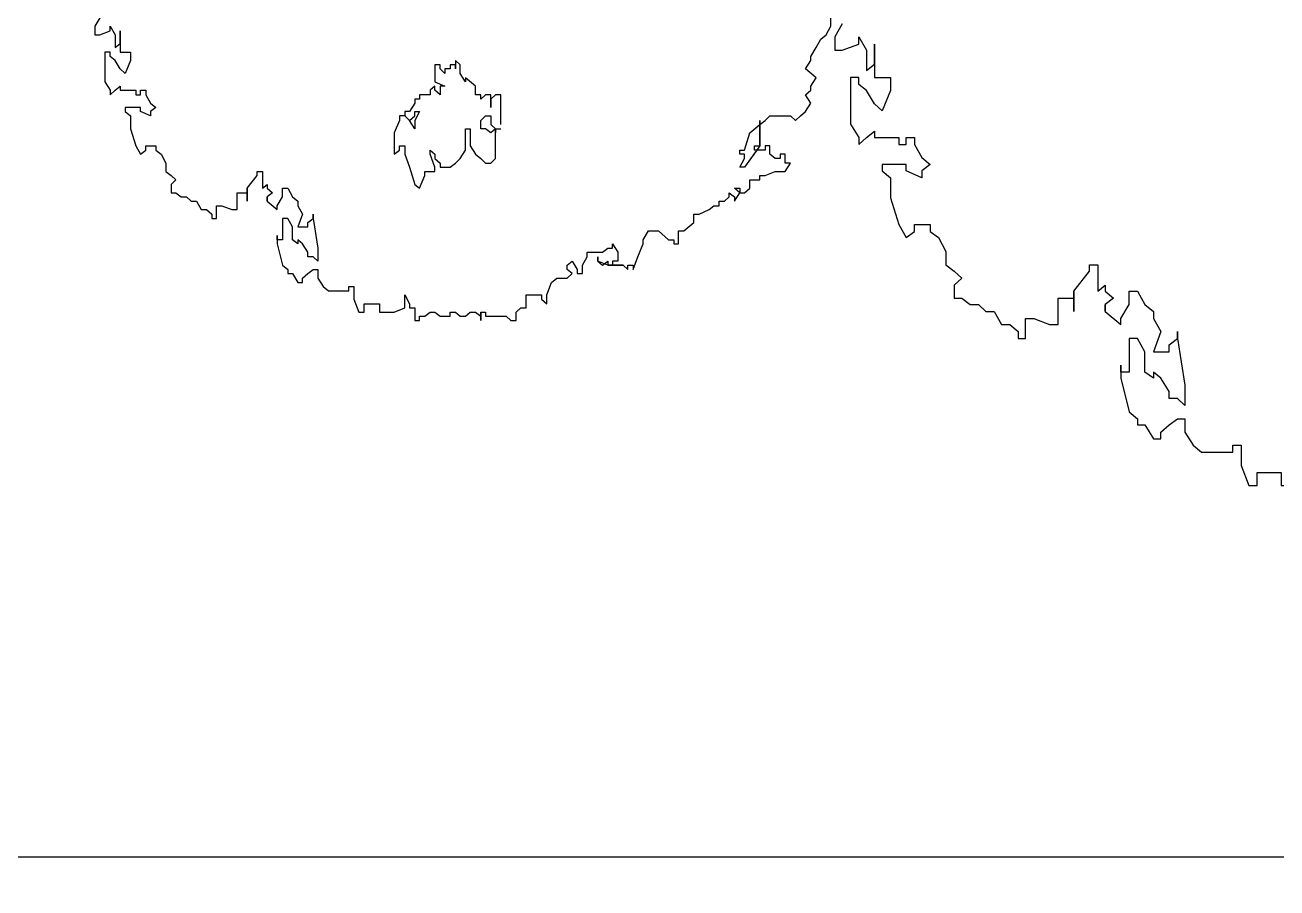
# Model space of a CAD drawing. Extents: x -30 to 1202, y 231 to 898.
# Drawn here: x 160.47 to 167.27, y 364.38 to 369.07 of the extents above; entities that cross this region are included whole.
import ezdxf

# ---------------------------------------------------------------- set-up
doc = ezdxf.new("R2010")
doc.units = 0
doc.header["$LTSCALE"] = 0.04
doc.layers.get('0').update_dxf_attribs({"linetype": 'CONTINUOUS'})
for name, color, linetype in [('0.5', 5, 'CONTINUOUS'), ('CONTORXXNP----00', 255, 'CONTINUOUS'), ('PISO', 1, 'CONTINUOUS')]:
    doc.layers.add(name, color=color, linetype=linetype)
doc.styles.get("Standard").update_dxf_attribs({"font": 'romans.shx'})

# ---------------------------------------------------------------- blocks, each defined once
blk = doc.blocks.new('ARB3')
at = {"color": 0}
for p, q in [((0.1356, 0.4713), (0.1137, 0.4713)), ((0.1466, 0.4652), (0.1356, 0.4713)), ((0.1524, 0.4583), (0.1466, 0.4652)), ((0.1634, 0.4521), (0.1524, 0.4583)), ((0.175, 0.4452), (0.1634, 0.4521)), ((0.2028, 0.4521), (0.1912, 0.4383)), ((0.2138, 0.4452), (0.2028, 0.4521)), ((0.1802, 0.4452), (0.175, 0.4452)), ((0.1912, 0.4383), (0.1802, 0.4452)), ((0.219, 0.4452), (0.2138, 0.4452)), ((0.2248, 0.4383), (0.219, 0.4452)), ((0.2358, 0.4452), (0.2248, 0.4383)), ((0.2467, 0.4383), (0.2358, 0.4452)), ((0.2525, 0.4321), (0.2467, 0.4383)), ((0.2584, 0.4252), (0.2525, 0.4321)), ((0.2525, 0.419), (0.2584, 0.4252)), ((0.2525, 0.3921), (0.2525, 0.419)), ((0.3249, 0.4121), (0.3139, 0.419)), ((0.3139, 0.419), (0.3139, 0.4121)), ((0.3139, 0.4121), (0.3023, 0.4121)), ((0.3023, 0.4121), (0.3023, 0.4052)), ((0.3249, 0.399), (0.3249, 0.4121)), ((0.3023, 0.4052), (0.3081, 0.4052)), ((0.3081, 0.399), (0.3023, 0.3921)), ((0.3081, 0.4052), (0.3081, 0.399)), ((0.3301, 0.386), (0.3249, 0.399)), ((0.2584, 0.386), (0.2525, 0.3921)), ((0.2635, 0.3791), (0.2584, 0.386)), ((0.3023, 0.3921), (0.2913, 0.3921)), ((0.2913, 0.3921), (0.2913, 0.386)), ((0.2913, 0.386), (0.2971, 0.386)), ((0.2971, 0.386), (0.2971, 0.3721)), ((0.3301, 0.3791), (0.3301, 0.386)), ((0.2913, 0.3791), (0.2584, 0.3791)), ((0.2584, 0.3791), (0.2913, 0.3791)), ((0.2745, 0.366), (0.2635, 0.3791)), ((0.2913, 0.3721), (0.2913, 0.3791)), ((0.2913, 0.3791), (0.3191, 0.3591)), ((0.3359, 0.3791), (0.3301, 0.3791)), ((0.3359, 0.366), (0.3359, 0.3791)), ((0.2971, 0.3591), (0.2745, 0.366)), ((0.2971, 0.3721), (0.2913, 0.3721)), ((0.3468, 0.366), (0.3359, 0.366)), ((0.3527, 0.3591), (0.3468, 0.366)), ((0.2971, 0.3529), (0.2971, 0.3591)), ((0.3081, 0.3591), (0.3023, 0.3591)), ((0.3023, 0.3591), (0.3023, 0.3529)), ((0.3191, 0.3529), (0.3081, 0.3591)), ((0.3191, 0.3591), (0.3191, 0.3529)), ((0.3527, 0.3529), (0.3527, 0.3591)), ((0.3023, 0.3529), (0.2971, 0.3529)), ((0.3527, 0.3529), (0.3468, 0.346)), ((0.3468, 0.346), (0.3468, 0.3529)), ((0.3468, 0.3529), (0.3527, 0.3529)), ((0.3636, 0.346), (0.3527, 0.3529)), ((0.3527, 0.3391), (0.3578, 0.346)), ((0.3578, 0.346), (0.3636, 0.346)), ((0.3578, 0.3391), (0.3527, 0.3391)), ((0.3636, 0.3329), (0.3578, 0.3391)), ((0.3636, 0.326), (0.3636, 0.3329)), ((0.3695, 0.326), (0.3636, 0.326)), ((0.3695, 0.3191), (0.3695, 0.326)), ((0.3746, 0.3129), (0.3695, 0.3191)), ((0.3804, 0.2998), (0.3746, 0.3129)), ((0.3804, 0.2929), (0.3804, 0.2998)), ((0.3914, 0.2929), (0.3804, 0.2929)), ((0.4024, 0.2799), (0.3914, 0.2929)), ((0.4024, 0.2729), (0.4024, 0.2799)), ((0.4192, 0.2729), (0.4024, 0.2729)), ((0.4192, 0.2668), (0.4192, 0.2729)), ((0.414, 0.2599), (0.414, 0.2668)), ((0.414, 0.2668), (0.4192, 0.2668)), ((0.4024, 0.2468), (0.414, 0.2599)), ((0.4024, 0.2337), (0.4024, 0.2468)), ((0.414, 0.2268), (0.4024, 0.2337)), ((0.4192, 0.2268), (0.414, 0.2268)), ((0.436, 0.2199), (0.4192, 0.2268)), ((0.4528, 0.2137), (0.436, 0.2199)), ((0.447, 0.2068), (0.447, 0.2137)), ((0.447, 0.2137), (0.4528, 0.2137)), ((0.447, 0.2007), (0.4528, 0.2068)), ((0.4528, 0.2068), (0.447, 0.2068)), ((0.447, 0.1807), (0.447, 0.2007)), ((0.4192, 0.1868), (0.4302, 0.1937)), ((0.4302, 0.1937), (0.4418, 0.1937)), ((0.4418, 0.1937), (0.4418, 0.1868)), ((0.425, 0.1868), (0.4192, 0.1868)), ((0.425, 0.1807), (0.425, 0.1868)), ((0.4302, 0.1737), (0.425, 0.1807)), ((0.4418, 0.1868), (0.447, 0.1868)), ((0.447, 0.1807), (0.4418, 0.1676)), ((0.447, 0.1737), (0.4418, 0.1807)), ((0.4418, 0.1807), (0.447, 0.1807)), ((0.447, 0.1868), (0.447, 0.1807)), ((0.4302, 0.1537), (0.4302, 0.1737)), ((0.4418, 0.1676), (0.436, 0.1676)), ((0.436, 0.1676), (0.4418, 0.1676)), ((0.4418, 0.1676), (0.447, 0.1737)), ((0.436, 0.1537), (0.4302, 0.1537)), ((0.447, 0.1476), (0.436, 0.1537)), ((0.4579, 0.1476), (0.447, 0.1476)), ((0.4579, 0.1407), (0.4579, 0.1476)), ((0.4418, 0.1345), (0.4528, 0.1407)), ((0.4528, 0.1407), (0.4579, 0.1407)), ((0.447, 0.1276), (0.4418, 0.1345)), ((0.4528, 0.1276), (0.447, 0.1276)), ((0.4579, 0.1345), (0.4528, 0.1276)), ((0.4638, 0.1276), (0.4579, 0.1345)), ((0.4638, 0.1145), (0.4638, 0.1276)), ((0.4696, 0.1076), (0.4638, 0.1145)), ((0.4857, 0.1015), (0.4696, 0.1076)), ((0.4973, 0.1015), (0.4857, 0.1015)), ((0.4857, 0.0745), (0.4857, 0.0945)), ((0.4857, 0.0945), (0.4915, 0.0945)), ((0.4915, 0.0945), (0.4973, 0.1015)), ((0.5025, 0.0745), (0.4857, 0.0745)), ((0.5025, 0.0676), (0.5025, 0.0745)), ((0.5083, 0.0615), (0.5025, 0.0676)), ((0.5193, 0.0615), (0.5083, 0.0615)), ((0.5135, 0.0484), (0.5193, 0.0546)), ((0.5193, 0.0546), (0.5193, 0.0615)), ((0.5135, 0.0215), (0.5135, 0.0484)), ((0.2635, 0.0415), (0.2248, 0.0415)), ((0.2248, 0.0415), (0.2248, 0.0346)), ((0.2248, 0.0346), (0.2306, 0.0284)), ((0.2635, 0.0284), (0.2693, 0.0346)), ((0.2693, 0.0346), (0.2693, 0.0415)), ((0.3081, 0.0346), (0.2693, 0.0346)), ((0.2693, 0.0346), (0.2745, 0.0284)), ((0.2693, 0.0346), (0.2745, 0.0346)), ((0.2745, 0.0346), (0.2693, 0.0346)), ((0.3139, 0.0284), (0.3081, 0.0346)), ((0.2416, 0.0284), (0.2248, 0.0284)), ((0.2248, 0.0284), (0.2248, 0.0215)), ((0.2248, 0.0215), (0.2306, 0.0153)), ((0.2306, 0.0284), (0.2416, 0.0284)), ((0.2525, 0.0215), (0.2525, 0.0284)), ((0.2525, 0.0284), (0.2635, 0.0284)), ((0.2584, 0.0153), (0.2525, 0.0215)), ((0.2745, 0.0284), (0.2693, 0.0215)), ((0.2693, 0.0215), (0.2693, 0.0153)), ((0.3081, 0.0153), (0.3139, 0.0215)), ((0.3139, 0.0215), (0.3139, 0.0284)), ((0.5083, 0.0153), (0.5083, 0.0215)), ((0.5083, 0.0215), (0.5135, 0.0215)), ((0.2306, 0.0153), (0.2248, 0.0153)), ((0.2248, 0.0153), (0.2248, 0.0084)), ((0.2693, 0.0153), (0.2584, 0.0153)), ((0.3023, 0.0084), (0.3081, 0.0153)), ((0.5083, 0.0084), (0.5135, 0.0153)), ((0.5193, 0.0153), (0.5083, 0.0153)), ((0.5135, 0.0153), (0.5193, 0.0153)), ((0.2138, 0.0084), (0.2028, -0.0047)), ((0.2248, 0.0084), (0.2138, 0.0084)), ((0.2693, -0.0047), (0.2693, 0.0015)), ((0.2693, 0.0015), (0.2913, 0.0015)), ((0.2913, 0.0015), (0.3023, 0.0084)), ((0.5083, 0.0015), (0.5083, 0.0084)), ((0.5135, -0.0047), (0.5083, 0.0015)), ((0.208, -0.0047), (0.197, -0.0116)), ((0.2028, -0.0047), (0.208, -0.0047)), ((0.2971, -0.0047), (0.2693, -0.0047)), ((0.3081, -0.0116), (0.2971, -0.0047)), ((0.5135, -0.0116), (0.5135, -0.0047)), ((0.186, -0.0116), (0.1802, -0.0177)), ((0.1802, -0.0177), (0.1912, -0.0177)), ((0.197, -0.0116), (0.186, -0.0116)), ((0.1912, -0.0177), (0.186, -0.0177)), ((0.186, -0.0177), (0.186, -0.0247)), ((0.3139, -0.0177), (0.3081, -0.0116)), ((0.3191, -0.0247), (0.3139, -0.0177)), ((0.5083, -0.0177), (0.5135, -0.0116)), ((0.5083, -0.0247), (0.5083, -0.0177)), ((0.186, -0.0247), (0.1912, -0.0247)), ((0.1912, -0.0247), (0.1912, -0.0316)), ((0.3191, -0.0377), (0.3191, -0.0247)), ((0.5135, -0.0247), (0.5083, -0.0247)), ((0.5135, -0.0377), (0.5135, -0.0247)), ((0.1912, -0.0377), (0.186, -0.0377)), ((0.186, -0.0377), (0.186, -0.0446)), ((0.1912, -0.0316), (0.197, -0.0316)), ((0.197, -0.0316), (0.1912, -0.0377)), ((0.208, -0.0446), (0.2138, -0.0316)), ((0.2138, -0.0316), (0.2138, -0.0377)), ((0.2138, -0.0377), (0.2248, -0.0377)), ((0.2248, -0.0377), (0.219, -0.0446)), ((0.3081, -0.0446), (0.3139, -0.0377)), ((0.3139, -0.0377), (0.3191, -0.0377)), ((0.5083, -0.0446), (0.5135, -0.0377)), ((0.186, -0.0446), (0.208, -0.0446)), ((0.219, -0.0446), (0.2138, -0.0446)), ((0.2138, -0.0446), (0.219, -0.0508)), ((0.219, -0.0508), (0.2248, -0.0508)), ((0.2248, -0.0508), (0.2248, -0.0646)), ((0.2971, -0.0508), (0.3023, -0.0446)), ((0.3023, -0.0508), (0.2971, -0.0508)), ((0.3191, -0.0446), (0.3023, -0.0508)), ((0.3023, -0.0446), (0.3081, -0.0446)), ((0.3249, -0.0446), (0.3191, -0.0446)), ((0.3249, -0.0577), (0.3249, -0.0446)), ((0.5083, -0.0508), (0.5083, -0.0446)), ((0.5135, -0.0577), (0.5083, -0.0508)), ((0.3301, -0.0577), (0.3249, -0.0577)), ((0.3468, -0.0646), (0.3301, -0.0577)), ((0.5135, -0.0646), (0.5135, -0.0577)), ((0.2248, -0.0646), (0.2306, -0.0646)), ((0.2306, -0.0646), (0.2306, -0.0708)), ((0.2306, -0.0708), (0.2358, -0.0708)), ((0.2358, -0.0708), (0.2467, -0.0777)), ((0.2467, -0.0708), (0.2467, -0.0646)), ((0.2467, -0.0646), (0.2584, -0.0708)), ((0.2525, -0.0708), (0.2467, -0.0708)), ((0.2584, -0.0777), (0.2525, -0.0708)), ((0.2584, -0.0708), (0.2693, -0.0708)), ((0.2693, -0.0708), (0.2584, -0.0777)), ((0.3191, -0.0777), (0.3417, -0.0708)), ((0.3417, -0.0708), (0.3468, -0.0646)), ((0.5025, -0.0777), (0.5025, -0.0708)), ((0.5025, -0.0708), (0.5193, -0.0708)), ((0.5193, -0.0646), (0.5135, -0.0646)), ((0.5193, -0.0708), (0.5193, -0.0646)), ((0.2467, -0.0777), (0.2467, -0.0839)), ((0.2525, -0.0839), (0.2584, -0.0777)), ((0.2584, -0.0777), (0.2525, -0.0839)), ((0.3023, -0.0839), (0.3191, -0.0777)), ((0.4857, -0.0839), (0.4973, -0.0777)), ((0.4973, -0.0777), (0.5025, -0.0777)), ((0.2467, -0.0839), (0.2525, -0.0839)), ((0.2525, -0.0839), (0.2525, -0.0908)), ((0.2525, -0.0908), (0.2584, -0.0908)), ((0.2584, -0.0908), (0.2745, -0.0977)), ((0.2913, -0.0908), (0.2913, -0.0839)), ((0.2913, -0.0839), (0.3023, -0.0839)), ((0.2971, -0.0908), (0.2913, -0.0908)), ((0.3023, -0.0977), (0.2971, -0.0908)), ((0.5025, -0.0839), (0.4857, -0.0839)), ((0.5083, -0.0977), (0.5025, -0.0839)), ((0.2745, -0.0977), (0.3023, -0.0977)), ((0.5083, -0.1169), (0.5083, -0.0977)), ((0.4973, -0.1369), (0.4973, -0.1169)), ((0.4973, -0.1169), (0.5083, -0.1169)), ((0.4915, -0.15), (0.5083, -0.1438)), ((0.5083, -0.1369), (0.4973, -0.1369)), ((0.5083, -0.1438), (0.5083, -0.1369)), ((0.4747, -0.1569), (0.4747, -0.15)), ((0.4747, -0.15), (0.4915, -0.15)), ((0.4805, -0.1569), (0.4747, -0.1569)), ((0.4805, -0.1831), (0.4805, -0.1569)), ((0.4747, -0.19), (0.4805, -0.1831)), ((0.3862, -0.2031), (0.425, -0.1969)), ((0.425, -0.1969), (0.4418, -0.1969)), ((0.4418, -0.1969), (0.436, -0.2031)), ((0.4528, -0.2031), (0.4528, -0.1969)), ((0.4528, -0.1969), (0.4638, -0.1969)), ((0.4638, -0.1969), (0.4747, -0.19)), ((0.3862, -0.2031), (0.3804, -0.2031)), ((0.3804, -0.2031), (0.3862, -0.2031)), ((0.3914, -0.21), (0.3862, -0.2031)), ((0.436, -0.2031), (0.436, -0.21)), ((0.4579, -0.21), (0.4528, -0.2031)), ((0.3695, -0.223), (0.3804, -0.2169)), ((0.3804, -0.2169), (0.3972, -0.223)), ((0.3972, -0.21), (0.3914, -0.21)), ((0.3972, -0.223), (0.3972, -0.21)), ((0.4192, -0.2169), (0.414, -0.223)), ((0.4302, -0.21), (0.4192, -0.2169)), ((0.436, -0.21), (0.4302, -0.21)), ((0.4638, -0.2169), (0.4579, -0.21)), ((0.4696, -0.2169), (0.4638, -0.2169)), ((0.4696, -0.223), (0.4696, -0.2169)), ((0.3578, -0.23), (0.3636, -0.223)), ((0.3636, -0.223), (0.3695, -0.223)), ((0.414, -0.223), (0.4192, -0.223)), ((0.4192, -0.223), (0.414, -0.23)), ((0.4579, -0.23), (0.4696, -0.223)), ((0.3468, -0.2361), (0.3578, -0.23)), ((0.3468, -0.243), (0.3468, -0.2361)), ((0.3972, -0.23), (0.3862, -0.2361)), ((0.3862, -0.2361), (0.3862, -0.243)), ((0.414, -0.23), (0.3972, -0.23)), ((0.447, -0.243), (0.4528, -0.2361)), ((0.4528, -0.2361), (0.4579, -0.2361)), ((0.4579, -0.2361), (0.4579, -0.23)), ((0.3578, -0.243), (0.3468, -0.243)), ((0.3695, -0.25), (0.3578, -0.243)), ((0.3862, -0.243), (0.414, -0.243)), ((0.414, -0.243), (0.414, -0.25)), ((0.4192, -0.25), (0.447, -0.243)), ((0.3468, -0.263), (0.3527, -0.2561)), ((0.3527, -0.2561), (0.3578, -0.263)), ((0.3636, -0.263), (0.3746, -0.25)), ((0.3746, -0.25), (0.3695, -0.25)), ((0.414, -0.25), (0.4082, -0.25)), ((0.4082, -0.25), (0.4192, -0.25)), ((0.3249, -0.2761), (0.3249, -0.2692)), ((0.3249, -0.2692), (0.3468, -0.2692)), ((0.3468, -0.2692), (0.3417, -0.263)), ((0.3417, -0.263), (0.3468, -0.263)), ((0.3578, -0.263), (0.3636, -0.263)), ((0.3636, -0.263), (0.3578, -0.263)), ((0.3578, -0.263), (0.3636, -0.263)), ((0.3301, -0.2761), (0.3249, -0.2761)), ((0.3468, -0.2892), (0.3301, -0.2761)), ((0.3636, -0.2892), (0.3468, -0.2892)), ((0.3527, -0.3022), (0.3527, -0.2892)), ((0.3527, -0.2892), (0.3636, -0.2892)), ((0.3746, -0.3022), (0.3527, -0.3022)), ((0.3695, -0.3222), (0.3746, -0.3092)), ((0.3746, -0.3092), (0.3746, -0.3022)), ((0.3695, -0.3292), (0.3695, -0.3222)), ((0.3862, -0.3292), (0.3695, -0.3292)), ((0.3862, -0.3353), (0.3862, -0.3292)), ((0.3746, -0.3422), (0.3804, -0.3353)), ((0.3746, -0.3492), (0.3746, -0.3422)), ((0.3804, -0.3353), (0.3862, -0.3353)), ((0.3636, -0.3553), (0.3746, -0.3492)), ((0.3578, -0.3684), (0.3636, -0.3622)), ((0.3636, -0.3622), (0.3636, -0.3553)), ((0.3578, -0.3753), (0.3578, -0.3684)), ((0.3301, -0.3884), (0.3359, -0.3822)), ((0.3359, -0.3822), (0.3417, -0.3884)), ((0.3527, -0.3822), (0.3578, -0.3753)), ((0.3527, -0.3884), (0.3527, -0.3822)), ((0.3249, -0.3953), (0.3301, -0.3884)), ((0.3417, -0.3884), (0.3527, -0.3884)), ((0.2971, -0.4084), (0.3023, -0.4014)), ((0.3023, -0.4014), (0.3139, -0.3953)), ((0.3139, -0.3953), (0.3249, -0.3953)), ((0.2248, -0.4214), (0.2358, -0.4153)), ((0.2358, -0.4153), (0.2416, -0.4084)), ((0.2416, -0.4084), (0.2467, -0.4153)), ((0.2467, -0.4153), (0.2525, -0.4153)), ((0.2525, -0.4153), (0.2467, -0.4284)), ((0.2913, -0.4214), (0.2913, -0.4084)), ((0.2913, -0.4084), (0.2971, -0.4084)), ((0.219, -0.4284), (0.219, -0.4214)), ((0.219, -0.4214), (0.2248, -0.4214)), ((0.2971, -0.4214), (0.2913, -0.4214)), ((0.3023, -0.4284), (0.2971, -0.4214)), ((0.2248, -0.4284), (0.219, -0.4284)), ((0.219, -0.4545), (0.219, -0.4345)), ((0.219, -0.4345), (0.2248, -0.4345)), ((0.2248, -0.4345), (0.2248, -0.4284)), ((0.2467, -0.4284), (0.2416, -0.4284)), ((0.2416, -0.4284), (0.2416, -0.4484)), ((0.2693, -0.4414), (0.2913, -0.4345)), ((0.2913, -0.4345), (0.3023, -0.4284)), ((0.1692, -0.4545), (0.1692, -0.4414)), ((0.1692, -0.4414), (0.1802, -0.4414)), ((0.1802, -0.4414), (0.197, -0.4484)), ((0.2467, -0.4484), (0.2525, -0.4414)), ((0.2525, -0.4414), (0.2693, -0.4414)), ((0.1582, -0.4545), (0.1415, -0.4545)), ((0.1415, -0.4545), (0.1692, -0.4545)), ((0.1634, -0.4614), (0.1582, -0.4545)), ((0.1912, -0.4545), (0.1802, -0.4614)), ((0.197, -0.4484), (0.1912, -0.4545)), ((0.219, -0.4614), (0.2138, -0.4545)), ((0.2138, -0.4545), (0.219, -0.4545)), ((0.2416, -0.4484), (0.2467, -0.4484)), ((0.1356, -0.4676), (0.1466, -0.4614)), ((0.1415, -0.4676), (0.1356, -0.4676)), ((0.1466, -0.4814), (0.1415, -0.4676)), ((0.1466, -0.4614), (0.1634, -0.4614)), ((0.175, -0.4676), (0.1692, -0.4676)), ((0.1692, -0.4676), (0.1692, -0.4745)), ((0.1802, -0.4614), (0.175, -0.4676)), ((0.208, -0.4745), (0.219, -0.4676)), ((0.2248, -0.4676), (0.219, -0.4614)), ((0.219, -0.4676), (0.2248, -0.4676)), ((0.1692, -0.4745), (0.208, -0.4745)), ((0.1247, -0.4814), (0.1356, -0.4876)), ((0.1356, -0.4876), (0.1466, -0.4876)), ((0.1466, -0.4876), (0.1466, -0.4814))]:
    blk.add_line(p, q, dxfattribs=at)
at = {"layer": 'CONTORXXNP----00'}
for p, q in [((0.1356, 0.4713), (0.1137, 0.4713)), ((0.1466, 0.4652), (0.1356, 0.4713)), ((0.1524, 0.4583), (0.1466, 0.4652)), ((0.1634, 0.4521), (0.1524, 0.4583)), ((0.175, 0.4452), (0.1634, 0.4521)), ((0.2028, 0.4521), (0.1912, 0.4383)), ((0.2138, 0.4452), (0.2028, 0.4521)), ((0.1802, 0.4452), (0.175, 0.4452)), ((0.1912, 0.4383), (0.1802, 0.4452)), ((0.219, 0.4452), (0.2138, 0.4452)), ((0.2248, 0.4383), (0.219, 0.4452)), ((0.2358, 0.4452), (0.2248, 0.4383)), ((0.2467, 0.4383), (0.2358, 0.4452)), ((0.2525, 0.4321), (0.2467, 0.4383)), ((0.2584, 0.4252), (0.2525, 0.4321)), ((0.2525, 0.419), (0.2584, 0.4252)), ((0.2525, 0.3921), (0.2525, 0.419)), ((0.3139, 0.419), (0.3139, 0.4121)), ((0.3249, 0.4121), (0.3139, 0.419)), ((0.3023, 0.4121), (0.3023, 0.4052)), ((0.3139, 0.4121), (0.3023, 0.4121)), ((0.3249, 0.399), (0.3249, 0.4121)), ((0.3023, 0.4052), (0.3081, 0.4052)), ((0.3081, 0.399), (0.3023, 0.3921)), ((0.3081, 0.4052), (0.3081, 0.399)), ((0.3301, 0.386), (0.3249, 0.399)), ((0.2584, 0.386), (0.2525, 0.3921)), ((0.2635, 0.3791), (0.2584, 0.386)), ((0.2913, 0.3921), (0.2913, 0.386)), ((0.3023, 0.3921), (0.2913, 0.3921)), ((0.2913, 0.386), (0.2971, 0.386)), ((0.2971, 0.386), (0.2971, 0.3749)), ((0.3301, 0.3791), (0.3301, 0.386)), ((0.2745, 0.366), (0.2635, 0.3791)), ((0.2971, 0.3749), (0.3191, 0.3591)), ((0.3359, 0.3791), (0.3301, 0.3791)), ((0.3359, 0.366), (0.3359, 0.3791)), ((0.2971, 0.3591), (0.2745, 0.366)), ((0.3468, 0.366), (0.3359, 0.366)), ((0.3527, 0.3591), (0.3468, 0.366)), ((0.2971, 0.3529), (0.2971, 0.3591)), ((0.3023, 0.3591), (0.3023, 0.3529)), ((0.3081, 0.3591), (0.3023, 0.3591)), ((0.3191, 0.3529), (0.3081, 0.3591)), ((0.3191, 0.3591), (0.3191, 0.3529)), ((0.3527, 0.3529), (0.3527, 0.3591)), ((0.3023, 0.3529), (0.2971, 0.3529)), ((0.3636, 0.346), (0.3527, 0.3529)), ((0.3527, 0.3391), (0.3578, 0.346)), ((0.3578, 0.346), (0.3636, 0.346)), ((0.3578, 0.3391), (0.3527, 0.3391)), ((0.3636, 0.3329), (0.3578, 0.3391)), ((0.3636, 0.326), (0.3636, 0.3329)), ((0.3695, 0.326), (0.3636, 0.326)), ((0.3695, 0.3191), (0.3695, 0.326)), ((0.3746, 0.3129), (0.3695, 0.3191)), ((0.3804, 0.2998), (0.3746, 0.3129)), ((0.3804, 0.2929), (0.3804, 0.2998)), ((0.3914, 0.2929), (0.3804, 0.2929)), ((0.4024, 0.2799), (0.3914, 0.2929)), ((0.4024, 0.2729), (0.4024, 0.2799)), ((0.4192, 0.2729), (0.4024, 0.2729)), ((0.4192, 0.2668), (0.4192, 0.2729)), ((0.414, 0.2668), (0.4192, 0.2668)), ((0.414, 0.2599), (0.414, 0.2668)), ((0.4024, 0.2468), (0.414, 0.2599)), ((0.4024, 0.2337), (0.4024, 0.2468)), ((0.414, 0.2268), (0.4024, 0.2337)), ((0.4192, 0.2268), (0.414, 0.2268)), ((0.436, 0.2199), (0.4192, 0.2268)), ((0.4528, 0.2137), (0.436, 0.2199)), ((0.447, 0.2137), (0.4528, 0.2137)), ((0.447, 0.2068), (0.447, 0.2137)), ((0.4528, 0.2068), (0.447, 0.2068)), ((0.447, 0.2007), (0.4528, 0.2068)), ((0.447, 0.2007), (0.447, 0.1868)), ((0.4192, 0.1868), (0.4302, 0.1937)), ((0.4302, 0.1937), (0.4418, 0.1937)), ((0.4418, 0.1937), (0.4418, 0.1868)), ((0.425, 0.1868), (0.4192, 0.1868)), ((0.425, 0.1807), (0.425, 0.1868)), ((0.4302, 0.1737), (0.425, 0.1807)), ((0.4418, 0.1868), (0.447, 0.1868)), ((0.4302, 0.1537), (0.4302, 0.1737)), ((0.436, 0.1537), (0.4302, 0.1537)), ((0.447, 0.1476), (0.436, 0.1537)), ((0.4579, 0.1476), (0.447, 0.1476)), ((0.4579, 0.1407), (0.4579, 0.1476)), ((0.4418, 0.1345), (0.4528, 0.1407)), ((0.4528, 0.1407), (0.4579, 0.1407)), ((0.447, 0.1276), (0.4418, 0.1345)), ((0.4528, 0.1276), (0.447, 0.1276)), ((0.4579, 0.1345), (0.4528, 0.1276)), ((0.4638, 0.1276), (0.4579, 0.1345)), ((0.4638, 0.1145), (0.4638, 0.1276)), ((0.4696, 0.1076), (0.4638, 0.1145)), ((0.4857, 0.1015), (0.4696, 0.1076)), ((0.4973, 0.1015), (0.4857, 0.1015)), ((0.4857, 0.0945), (0.4915, 0.0945)), ((0.4857, 0.0745), (0.4857, 0.0945)), ((0.4915, 0.0945), (0.4973, 0.1015)), ((0.5025, 0.0745), (0.4857, 0.0745)), ((0.5025, 0.0676), (0.5025, 0.0745)), ((0.5083, 0.0615), (0.5025, 0.0676)), ((0.5193, 0.0615), (0.5083, 0.0615)), ((0.5135, 0.0484), (0.5193, 0.0546)), ((0.5193, 0.0546), (0.5193, 0.0615)), ((0.5135, 0.0215), (0.5135, 0.0484)), ((0.5083, 0.0215), (0.5135, 0.0215)), ((0.5083, 0.0153), (0.5083, 0.0215)), ((0.5083, 0.0153), (0.5135, 0.0153)), ((0.5083, 0.0084), (0.5135, 0.0153)), ((0.5083, 0.0015), (0.5083, 0.0084)), ((0.5135, -0.0047), (0.5083, 0.0015)), ((0.5135, -0.0116), (0.5135, -0.0047)), ((0.5083, -0.0177), (0.5135, -0.0116)), ((0.5083, -0.0247), (0.5083, -0.0177)), ((0.5135, -0.0247), (0.5083, -0.0247)), ((0.5135, -0.0377), (0.5135, -0.0247)), ((0.5083, -0.0446), (0.5135, -0.0377)), ((0.5083, -0.0508), (0.5083, -0.0446)), ((0.5135, -0.0577), (0.5083, -0.0508)), ((0.5135, -0.0646), (0.5135, -0.0577)), ((0.5025, -0.0708), (0.5193, -0.0708)), ((0.5025, -0.0777), (0.5025, -0.0708)), ((0.5193, -0.0646), (0.5135, -0.0646)), ((0.5193, -0.0708), (0.5193, -0.0646)), ((0.4857, -0.0839), (0.4973, -0.0777)), ((0.4973, -0.0777), (0.5025, -0.0777)), ((0.5025, -0.0839), (0.4857, -0.0839)), ((0.5083, -0.0977), (0.5025, -0.0839)), ((0.5083, -0.1169), (0.5083, -0.0977)), ((0.4973, -0.1169), (0.5083, -0.1169)), ((0.4973, -0.1369), (0.4973, -0.1169)), ((0.4915, -0.15), (0.5083, -0.1438)), ((0.5083, -0.1369), (0.4973, -0.1369)), ((0.5083, -0.1438), (0.5083, -0.1369)), ((0.4747, -0.15), (0.4915, -0.15)), ((0.4747, -0.1569), (0.4747, -0.15)), ((0.4805, -0.1569), (0.4747, -0.1569)), ((0.4805, -0.1831), (0.4805, -0.1569)), ((0.4747, -0.19), (0.4805, -0.1831)), ((0.3862, -0.2031), (0.425, -0.1969)), ((0.425, -0.1969), (0.4418, -0.1969)), ((0.4418, -0.1969), (0.436, -0.2031)), ((0.4528, -0.1969), (0.4638, -0.1969)), ((0.4528, -0.2031), (0.4528, -0.1969)), ((0.4638, -0.1969), (0.4747, -0.19)), ((0.3914, -0.21), (0.3862, -0.2031)), ((0.436, -0.2031), (0.436, -0.21)), ((0.4579, -0.21), (0.4528, -0.2031)), ((0.3695, -0.223), (0.3804, -0.2169)), ((0.3804, -0.2169), (0.3972, -0.223)), ((0.3972, -0.21), (0.3914, -0.21)), ((0.3972, -0.223), (0.3972, -0.21)), ((0.4192, -0.2169), (0.414, -0.223)), ((0.4302, -0.21), (0.4192, -0.2169)), ((0.436, -0.21), (0.4302, -0.21)), ((0.4638, -0.2169), (0.4579, -0.21)), ((0.4696, -0.2169), (0.4638, -0.2169)), ((0.4696, -0.223), (0.4696, -0.2169)), ((0.3578, -0.23), (0.3636, -0.223)), ((0.3636, -0.223), (0.3695, -0.223)), ((0.4192, -0.223), (0.414, -0.23)), ((0.414, -0.223), (0.4192, -0.223)), ((0.4579, -0.23), (0.4696, -0.223)), ((0.3468, -0.2361), (0.3578, -0.23)), ((0.3468, -0.243), (0.3468, -0.2361)), ((0.3972, -0.23), (0.3862, -0.2361)), ((0.3862, -0.2361), (0.3862, -0.243)), ((0.414, -0.23), (0.3972, -0.23)), ((0.447, -0.243), (0.4528, -0.2361)), ((0.4528, -0.2361), (0.4579, -0.2361)), ((0.4579, -0.2361), (0.4579, -0.23)), ((0.3578, -0.243), (0.3468, -0.243)), ((0.3695, -0.25), (0.3578, -0.243)), ((0.3862, -0.243), (0.414, -0.243)), ((0.414, -0.243), (0.414, -0.25)), ((0.4192, -0.25), (0.447, -0.243)), ((0.3468, -0.263), (0.3527, -0.2561)), ((0.3527, -0.2561), (0.3578, -0.263)), ((0.3636, -0.263), (0.3746, -0.25)), ((0.3746, -0.25), (0.3695, -0.25)), ((0.414, -0.25), (0.4192, -0.25)), ((0.3249, -0.2692), (0.3468, -0.2692)), ((0.3249, -0.2761), (0.3249, -0.2692)), ((0.3417, -0.263), (0.3468, -0.263)), ((0.3468, -0.2692), (0.3417, -0.263)), ((0.3578, -0.263), (0.3636, -0.263)), ((0.3636, -0.263), (0.3578, -0.263)), ((0.3578, -0.263), (0.3636, -0.263)), ((0.3301, -0.2761), (0.3249, -0.2761)), ((0.3468, -0.2892), (0.3301, -0.2761)), ((0.3468, -0.2892), (0.3527, -0.2892)), ((0.3527, -0.3022), (0.3527, -0.2892)), ((0.3746, -0.3022), (0.3527, -0.3022)), ((0.3695, -0.3222), (0.3746, -0.3092)), ((0.3746, -0.3092), (0.3746, -0.3022)), ((0.3695, -0.3292), (0.3695, -0.3222)), ((0.3862, -0.3292), (0.3695, -0.3292)), ((0.3862, -0.3353), (0.3862, -0.3292)), ((0.3746, -0.3422), (0.3804, -0.3353)), ((0.3746, -0.3492), (0.3746, -0.3422)), ((0.3804, -0.3353), (0.3862, -0.3353)), ((0.3636, -0.3553), (0.3746, -0.3492)), ((0.3578, -0.3684), (0.3636, -0.3622)), ((0.3636, -0.3622), (0.3636, -0.3553)), ((0.3578, -0.3753), (0.3578, -0.3684)), ((0.3301, -0.3884), (0.3359, -0.3822)), ((0.3359, -0.3822), (0.3417, -0.3884)), ((0.3527, -0.3822), (0.3578, -0.3753)), ((0.3527, -0.3884), (0.3527, -0.3822)), ((0.3249, -0.3953), (0.3301, -0.3884)), ((0.3417, -0.3884), (0.3527, -0.3884)), ((0.2971, -0.4084), (0.3023, -0.4014)), ((0.3023, -0.4014), (0.3139, -0.3953)), ((0.3139, -0.3953), (0.3249, -0.3953)), ((0.2248, -0.4214), (0.2358, -0.4153)), ((0.2358, -0.4153), (0.2416, -0.4084)), ((0.2416, -0.4084), (0.2467, -0.4153)), ((0.2525, -0.4153), (0.2467, -0.4284)), ((0.2467, -0.4153), (0.2525, -0.4153)), ((0.2913, -0.4084), (0.2971, -0.4084)), ((0.2913, -0.4214), (0.2913, -0.4084)), ((0.219, -0.4214), (0.2248, -0.4214)), ((0.219, -0.4284), (0.219, -0.4214)), ((0.2971, -0.4214), (0.2913, -0.4214)), ((0.3023, -0.4284), (0.2971, -0.4214)), ((0.2248, -0.4284), (0.219, -0.4284)), ((0.219, -0.4345), (0.2248, -0.4345)), ((0.219, -0.4545), (0.219, -0.4345)), ((0.2248, -0.4345), (0.2248, -0.4284)), ((0.2416, -0.4284), (0.2416, -0.4484)), ((0.2467, -0.4284), (0.2416, -0.4284)), ((0.2693, -0.4414), (0.2913, -0.4345)), ((0.2913, -0.4345), (0.3023, -0.4284)), ((0.1692, -0.4414), (0.1802, -0.4414)), ((0.1692, -0.4545), (0.1692, -0.4414)), ((0.1802, -0.4414), (0.197, -0.4484)), ((0.2467, -0.4484), (0.2525, -0.4414)), ((0.2525, -0.4414), (0.2693, -0.4414)), ((0.1582, -0.4545), (0.1692, -0.4545)), ((0.1634, -0.4614), (0.1582, -0.4545)), ((0.1912, -0.4545), (0.1802, -0.4614)), ((0.197, -0.4484), (0.1912, -0.4545)), ((0.2138, -0.4545), (0.219, -0.4545)), ((0.219, -0.4614), (0.2138, -0.4545)), ((0.2416, -0.4484), (0.2467, -0.4484)), ((0.1356, -0.4676), (0.1466, -0.4614)), ((0.1415, -0.4676), (0.1356, -0.4676)), ((0.1466, -0.4814), (0.1415, -0.4676)), ((0.1466, -0.4614), (0.1634, -0.4614)), ((0.1692, -0.4676), (0.1692, -0.4745)), ((0.175, -0.4676), (0.1692, -0.4676)), ((0.1802, -0.4614), (0.175, -0.4676)), ((0.208, -0.4745), (0.219, -0.4676)), ((0.2248, -0.4676), (0.219, -0.4614)), ((0.219, -0.4676), (0.2248, -0.4676)), ((0.1692, -0.4745), (0.208, -0.4745)), ((0.1247, -0.4814), (0.1356, -0.4876)), ((0.1356, -0.4876), (0.1466, -0.4876)), ((0.1466, -0.4876), (0.1466, -0.4814))]:
    blk.add_line(p, q, dxfattribs=at)
at = {"flags": 11}
blk.add_attdef('CENTROIDE', (-0.1114, -0.0329), '', height=0.0504, dxfattribs=at)

msp = doc.modelspace()

# ---------------------------------------------------------------- linework, layer by layer
at = {"layer": '0.5'}
msp.add_arc((241.6448, 369.3595), 80.5866, 170.557845, 170.557845, dxfattribs=at)
at = {"layer": 'PISO'}
msp.add_line((170.0887, 364.5481), (152.8131, 364.5481), dxfattribs=at)

# ---------------------------------------------------------------- block references
at = {"layer": 'PISO', "rotation": 270}
for p, xscale, yscale, zscale in [((168.0533, 369.8898), 6.537659951253428, 6.537659951253428, 6.537659951253428), ((162.8798, 369.6265), 4.16643715788697, 4.16643715788697, 4.16643715788697)]:
    msp.add_blockref('ARB3', p, dxfattribs=dict(at, xscale=xscale, yscale=yscale, zscale=zscale))

doc.saveas('drawing.dxf')
